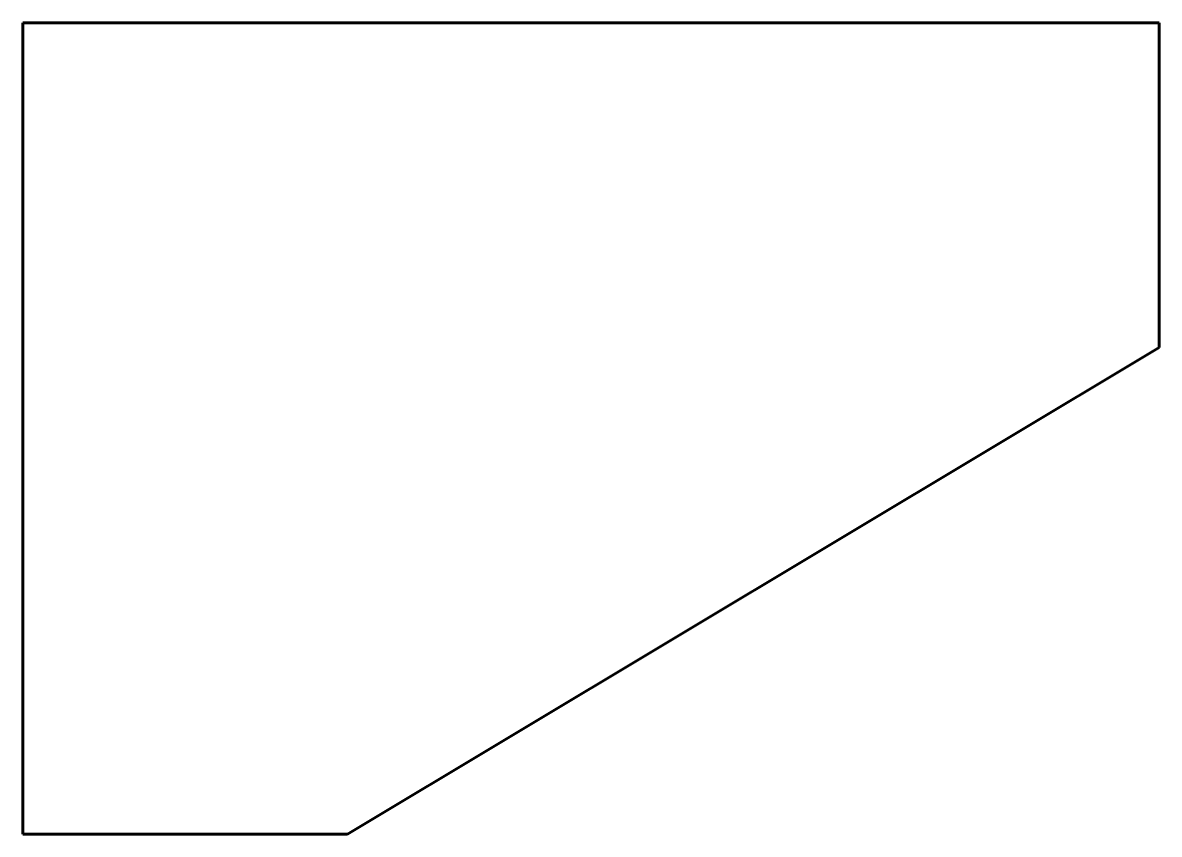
# Model space of a CAD drawing. Header units: millimetres. Extents: x 0 to 280, y 0 to 200.
import ezdxf

# ---------------------------------------------------------------- set-up
doc = ezdxf.new("R2010")
doc.units = ezdxf.units.MM
doc.linetypes.add('K5LT_BASIC', pattern=[0])

msp = doc.modelspace()

# ---------------------------------------------------------------- linework, layer by layer
at = {"color": 150, "linetype": 'K5LT_BASIC', "lineweight": 60, "true_color": 0x0080ff}
for p, q in [((280, 200), (0, 200)), ((0, 200), (0, 0)), ((280, 120), (280, 200)), ((80, 0), (280, 120)), ((0, 0), (80, 0))]:
    msp.add_line(p, q, dxfattribs=at)

doc.saveas('drawing.dxf')
